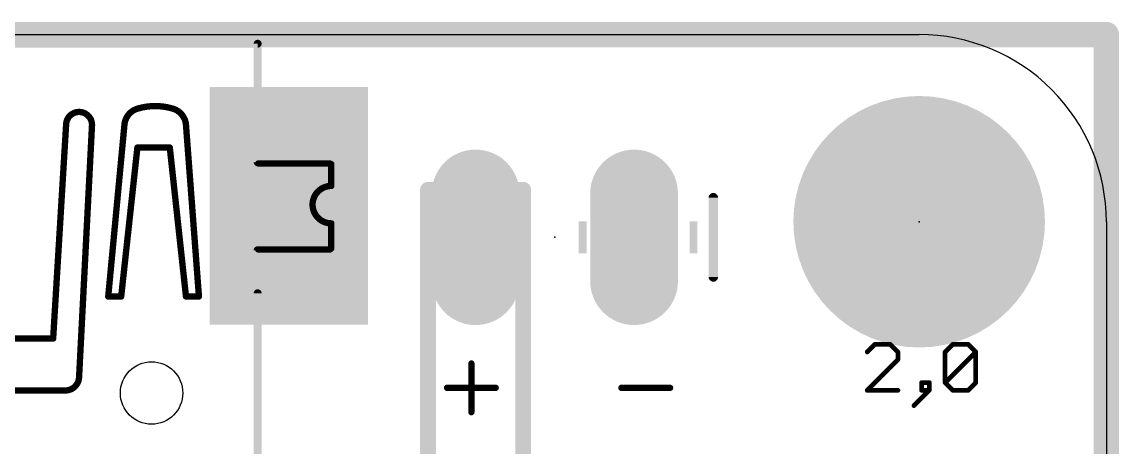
# Model space of a CAD drawing. Extents: x -0.2 to 35.2, y -0.2 to 35.2.
# Drawn here: x 17.62 to 35.2, y 28.39 to 35.2 of the extents above; entities that cross this region are included whole.
import ezdxf

# ---------------------------------------------------------------- set-up
doc = ezdxf.new("R2010")
doc.units = 0
for name, color, linetype in [('1', 12, 'CONTINUOUS'), ('16', 132, 'CONTINUOUS'), ('17', 110, 'CONTINUOUS'), ('20', 53, 'CONTINUOUS'), ('21', 40, 'CONTINUOUS'), ('23', 53, 'CONTINUOUS'), ('39', 12, 'CONTINUOUS'), ('40', 132, 'CONTINUOUS'), ('41', 12, 'CONTINUOUS'), ('42', 132, 'CONTINUOUS'), ('43', 110, 'CONTINUOUS'), ('48', 253, 'CONTINUOUS'), ('51', 253, 'CONTINUOUS'), ('52', 253, 'CONTINUOUS')]:
    doc.layers.add(name, color=color, linetype=linetype)

# ---------------------------------------------------------------- blocks, each defined once
blk = doc.blocks.new('RECT')
blk.add_solid([(-0.5, -0.5), (0.5, -0.5), (-0.5, 0.5), (0.5, 0.5)])
blk = doc.blocks.new('LONGP100')
at = {"const_width": 1}
blk.add_lwpolyline([(-0.5, 0), (0.5, 0)], dxfattribs=at)
at = {"const_width": 0.5}
for points in [[(-0.5, 0.25, 1), (-0.5, -0.25)], [(0.5, -0.25, 1), (0.5, 0.25)]]:
    blk.add_lwpolyline(points, format="xyb", dxfattribs=at)
blk = doc.blocks.new('ROUNDP')
at = {"const_width": 0.5}
blk.add_lwpolyline([(0, -0.25, 1), (0, 0.25, 1), (0, -0.25)], format="xyb", dxfattribs=at)

msp = doc.modelspace()

# ---------------------------------------------------------------- linework, layer by layer
at = {"layer": '1', "const_width": 0.254}
for points in [[(24.13, 32.512), (25.654, 32.512)], [(24.13, 25.908), (24.13, 32.512)], [(25.654, 32.512), (25.654, 26.416)]]:
    msp.add_lwpolyline(points, dxfattribs=at)
at = {"layer": '1', "const_width": 0.127}
for points in [[(24.13, 32.5755, 1), (24.13, 32.4485)], [(24.1935, 32.512, 1), (24.0665, 32.512)], [(25.7175, 32.512, 1), (25.5905, 32.512)], [(25.654, 32.4485, 1), (25.654, 32.5755)]]:
    msp.add_lwpolyline(points, format="xyb", dxfattribs=at)
at = {"layer": '16', "const_width": 0.4064}
for points in [[(0, 35), (35, 35)], [(35, 35), (35, 0)]]:
    msp.add_lwpolyline(points, dxfattribs=at)
at = {"layer": '16', "const_width": 0.2032}
for points in [[(35.1016, 35, 1), (34.8984, 35)], [(35, 34.8984, 1), (35, 35.1016)]]:
    msp.add_lwpolyline(points, format="xyb", dxfattribs=at)
at = {"layer": '20'}
for p, q in [((3, 35), (32, 35)), ((35, 32), (35, 3))]:
    msp.add_line(p, q, dxfattribs=at)
msp.add_circle((19.7, 29.254), 0.5, dxfattribs=at)
msp.add_arc((32.0001, 32.0001), 2.9999, 359.9981, 90.0019, dxfattribs=at)
at = {"layer": '21'}
for points, const_width in [([(18.5383, 33.7601), (18.5382, 33.7601)], 0.1016), ([(21.4, 30.854), (21.4, 28.154)], 0.127), ([(24.8246, 29.7273), (24.8246, 28.9477)], 0.1016), ([(24.4348, 29.3375), (25.2144, 29.3375)], 0.1016), ([(27.2288, 29.3375), (28.0084, 29.3375)], 0.1016)]:
    msp.add_lwpolyline(points, dxfattribs=dict(at, const_width=const_width))
for points, const_width in [([(18.5382, 33.7855, 1), (18.5382, 33.7347)], 0.0508), ([(18.5383, 33.7347, 1), (18.5383, 33.7855)], 0.0508), ([(32, 30.25, 1), (32, 33.75, 1), (32, 30.25)], 0.1524), ([(21.4318, 30.854, 1), (21.3683, 30.854)], 0.0635), ([(24.85, 29.7273, 1), (24.7992, 29.7273)], 0.0508), ([(24.4348, 29.3629, 1), (24.4348, 29.3121)], 0.0508), ([(25.2144, 29.3121, 1), (25.2144, 29.3629)], 0.0508), ([(27.2288, 29.3629, 1), (27.2288, 29.3121)], 0.0508), ([(28.0084, 29.3121, 1), (28.0084, 29.3629)], 0.0508), ([(24.7992, 28.9477, 1), (24.85, 28.9477)], 0.0508)]:
    msp.add_lwpolyline(points, format="xyb", dxfattribs=dict(at, const_width=const_width))
at = {"layer": '23'}
for p in [(32, 32), (26.162, 31.75)]:
    msp.add_point(p, dxfattribs=at)
at = {"layer": '39', "const_width": 2.032}
msp.add_lwpolyline([(32, 31, 1), (32, 33, 1), (32, 31)], format="xyb", dxfattribs=at)
at = {"layer": '40', "const_width": 2.032}
msp.add_lwpolyline([(32, 31, 1), (32, 33, 1), (32, 31)], format="xyb", dxfattribs=at)
at = {"layer": '41', "const_width": 2.032}
msp.add_lwpolyline([(32, 31, 1), (32, 33, 1), (32, 31)], format="xyb", dxfattribs=at)
at = {"layer": '42', "const_width": 2.032}
msp.add_lwpolyline([(32, 31, 1), (32, 33, 1), (32, 31)], format="xyb", dxfattribs=at)
at = {"layer": '43', "const_width": 2.032}
msp.add_lwpolyline([(32, 31, 1), (32, 33, 1), (32, 31)], format="xyb", dxfattribs=at)
at = {"layer": '48', "const_width": 0.0762}
for points in [[(31.291, 30.0353), (31.1681, 29.9125)], [(31.5367, 30.0353), (31.291, 30.0353)], [(31.6596, 29.9125), (31.5367, 30.0353)], [(32.4155, 29.9125), (32.5383, 30.0353)], [(32.5383, 30.0353), (32.7841, 30.0353)], [(32.7841, 30.0353), (32.9069, 29.9125)], [(31.6596, 29.7896), (31.6596, 29.9125)], [(32.4155, 29.421), (32.4155, 29.9125)], [(32.4155, 29.421), (32.9069, 29.9125)], [(32.9069, 29.9125), (32.9069, 29.421)], [(31.1681, 29.2981), (31.6596, 29.7896)], [(32.1623, 29.421), (32.0394, 29.421)], [(32.0394, 29.421), (32.0394, 29.2981)], [(32.1623, 29.2981), (32.1623, 29.421)], [(32.5383, 29.2981), (32.4155, 29.421)], [(32.9069, 29.421), (32.7841, 29.2981)], [(31.6596, 29.2981), (31.1681, 29.2981)], [(31.9165, 29.0524), (32.1623, 29.2981)], [(32.0394, 29.2981), (32.1623, 29.2981)], [(32.7841, 29.2981), (32.5383, 29.2981)]]:
    msp.add_lwpolyline(points, dxfattribs=at)
at = {"layer": '48', "const_width": 0.0381}
for points in [[(31.291, 30.0544, 1), (31.291, 30.0163)], [(31.3044, 30.0219, 1), (31.2775, 30.0488)], [(31.5502, 30.0488, 1), (31.5232, 30.0219)], [(31.5367, 30.0163, 1), (31.5367, 30.0544)], [(32.5383, 30.0544, 1), (32.5383, 30.0163)], [(32.5518, 30.0219, 1), (32.5249, 30.0488)], [(32.7975, 30.0488, 1), (32.7706, 30.0219)], [(32.7841, 30.0163, 1), (32.7841, 30.0544)], [(31.1546, 29.9259, 1), (31.1816, 29.899)], [(31.6786, 29.9125, 1), (31.6405, 29.9125)], [(31.6461, 29.899, 1), (31.6731, 29.9259)], [(32.4345, 29.9125, 1), (32.3964, 29.9125)], [(32.402, 29.9259, 1), (32.4289, 29.899)], [(32.926, 29.9125, 1), (32.8879, 29.9125)], [(32.9204, 29.899, 1), (32.8935, 29.9259)], [(32.8935, 29.899, 1), (32.9204, 29.9259)], [(31.6405, 29.7896, 1), (31.6786, 29.7896)], [(31.6731, 29.7761, 1), (31.6461, 29.8031)], [(32.0584, 29.421, 1), (32.0203, 29.421)], [(32.0394, 29.44, 1), (32.0394, 29.4019)], [(32.1813, 29.421, 1), (32.1432, 29.421)], [(32.1623, 29.4019, 1), (32.1623, 29.44)], [(32.3964, 29.421, 1), (32.4345, 29.421)], [(32.4289, 29.4344, 1), (32.402, 29.4075)], [(32.402, 29.4344, 1), (32.4289, 29.4075)], [(32.8879, 29.421, 1), (32.926, 29.421)], [(32.9204, 29.4075, 1), (32.8935, 29.4344)], [(31.1681, 29.3172, 1), (31.1681, 29.2791)], [(31.1546, 29.3116, 1), (31.1816, 29.2846)], [(31.6596, 29.2791, 1), (31.6596, 29.3172)], [(32.0203, 29.2981, 1), (32.0584, 29.2981)], [(32.0394, 29.3172, 1), (32.0394, 29.2791)], [(32.1432, 29.2981, 1), (32.1813, 29.2981)], [(32.1757, 29.2846, 1), (32.1488, 29.3116)], [(32.1623, 29.2791, 1), (32.1623, 29.3172)], [(32.5383, 29.3172, 1), (32.5383, 29.2791)], [(32.5249, 29.2846, 1), (32.5518, 29.3116)], [(32.7706, 29.3116, 1), (32.7975, 29.2846)], [(32.7841, 29.2791, 1), (32.7841, 29.3172)], [(31.903, 29.0658, 1), (31.93, 29.0389)]]:
    msp.add_lwpolyline(points, format="xyb", dxfattribs=at)
at = {"layer": '51'}
for points, const_width in [([(21.4, 34.854), (21.4, 32.954)], 0.127), ([(18.3306, 33.5525), (18.123, 30.1262)], 0.1016), ([(18.7459, 33.5524), (18.5383, 29.5032)], 0.1016), ([(19.2651, 33.5525), (19.0055, 30.8011)], 0.1016), ([(20.4591, 30.8011), (20.2514, 33.5525)], 0.1016), ([(19.2132, 30.8011), (19.4727, 33.1891)], 0.1016), ([(19.4727, 33.1891), (19.9919, 33.1891)], 0.1016), ([(19.9919, 33.1891), (20.2514, 30.8011)], 0.1016), ([(21.41, 32.9334), (22.56, 32.9334)], 0.1016), ([(22.58, 32.924), (22.58, 32.574)], 0.1016), ([(28.702, 31.115), (28.702, 32.385)], 0.1524), ([(22.58, 31.574), (22.58, 31.974)], 0.1016), ([(21.4, 31.544), (21.4, 27.444)], 0.127), ([(22.56, 31.5548), (21.41, 31.5548)], 0.1016), ([(19.0055, 30.8011), (19.2132, 30.8011)], 0.1016), ([(20.2514, 30.8011), (20.4591, 30.8011)], 0.1016), ([(16.8772, 30.1262), (18.1232, 30.1262)], 0.1016), ([(16.6696, 29.2956), (18.3307, 29.2956)], 0.1016)]:
    msp.add_lwpolyline(points, dxfattribs=dict(at, const_width=const_width))
for points, const_width in [([(21.4318, 34.854, 1), (21.3683, 34.854)], 0.0635), ([(18.5382, 33.7601, 0.4142), (18.3306, 33.5525)], 0.1016), ([(18.7459, 33.5525, 0.4142), (18.5383, 33.7601)], 0.1016), ([(18.5383, 33.7855, 1), (18.5383, 33.7347)], 0.0508), ([(18.5382, 33.7347, 1), (18.5382, 33.7855)], 0.0508), ([(19.4727, 33.812, 0.3087), (19.2651, 33.5525)], 0.1016), ([(20.0438, 33.812, 0.1499), (19.4727, 33.812)], 0.1016), ([(19.4653, 33.8363, 1), (19.4801, 33.7877)], 0.0508), ([(19.4801, 33.7877, 1), (19.4653, 33.8363)], 0.0508), ([(20.2514, 33.5525, 0.3087), (20.0438, 33.812)], 0.1016), ([(20.0512, 33.8363, 1), (20.0364, 33.7877)], 0.0508), ([(20.0364, 33.7877, 1), (20.0512, 33.8363)], 0.0508), ([(18.356, 33.551, 1), (18.3052, 33.554)], 0.0508), ([(18.7713, 33.5511, 1), (18.7205, 33.5537)], 0.0508), ([(19.2398, 33.5544, 1), (19.2904, 33.5506)], 0.0508), ([(19.2904, 33.5501, 1), (19.2398, 33.5549)], 0.0508), ([(20.2767, 33.5544, 1), (20.2261, 33.5506)], 0.0508), ([(20.2261, 33.5506, 1), (20.2767, 33.5544)], 0.0508), ([(18.3052, 33.5525, 1), (18.356, 33.5525)], 0.0508), ([(18.7205, 33.5525, 1), (18.7713, 33.5525)], 0.0508), ([(19.4727, 33.2145, 1), (19.4727, 33.1637)], 0.0508), ([(19.498, 33.1864, 1), (19.4474, 33.1918)], 0.0508), ([(20.0172, 33.1918, 1), (19.9666, 33.1864)], 0.0508), ([(19.9919, 33.1637, 1), (19.9919, 33.2145)], 0.0508), ([(21.3683, 32.954, 1), (21.4318, 32.954)], 0.0635), ([(21.41, 32.9588, 1), (21.41, 32.908)], 0.0508), ([(22.6054, 32.924, 1), (22.5546, 32.924)], 0.0508), ([(22.56, 32.908, 1), (22.56, 32.9588)], 0.0508), ([(22.58, 32.574, 1), (22.58, 31.974)], 0.1016), ([(22.5546, 32.574, 1), (22.6054, 32.574)], 0.0508), ([(22.58, 32.5486, 1), (22.58, 32.5994)], 0.0508), ([(28.7401, 32.385, 1), (28.6639, 32.385)], 0.0762), ([(22.6054, 31.974, 1), (22.5546, 31.974)], 0.0508), ([(22.58, 31.9486, 1), (22.58, 31.9994)], 0.0508), ([(21.4318, 31.544, 1), (21.3683, 31.544)], 0.0635), ([(21.41, 31.5802, 1), (21.41, 31.5294)], 0.0508), ([(22.5546, 31.574, 1), (22.6054, 31.574)], 0.0508), ([(22.56, 31.5294, 1), (22.56, 31.5802)], 0.0508), ([(28.6639, 31.115, 1), (28.7401, 31.115)], 0.0762), ([(19.0055, 30.8265, 1), (19.0055, 30.7757)], 0.0508), ([(18.9802, 30.8035, 1), (19.0308, 30.7987)], 0.0508), ([(19.1879, 30.8038, 1), (19.2385, 30.7984)], 0.0508), ([(19.2132, 30.7757, 1), (19.2132, 30.8265)], 0.0508), ([(20.2514, 30.8265, 1), (20.2514, 30.7757)], 0.0508), ([(20.2261, 30.7984, 1), (20.2767, 30.8038)], 0.0508), ([(20.4338, 30.7992, 1), (20.4844, 30.803)], 0.0508), ([(20.4591, 30.7757, 1), (20.4591, 30.8265)], 0.0508), ([(18.0976, 30.1277, 1), (18.1484, 30.1247)], 0.0508), ([(18.1232, 30.1008, 1), (18.1232, 30.1516)], 0.0508), ([(18.3306, 29.2956, 0.3827), (18.5383, 29.5032)], 0.1016), ([(18.5637, 29.5018, 1), (18.5129, 29.5046)], 0.0508), ([(18.5129, 29.5045, 1), (18.5637, 29.5019)], 0.0508), ([(18.3292, 29.321, 1), (18.332, 29.2702)], 0.0508), ([(18.3307, 29.2702, 1), (18.3307, 29.321)], 0.0508)]:
    msp.add_lwpolyline(points, format="xyb", dxfattribs=dict(at, const_width=const_width))
at = {"layer": '52', "const_width": 0.127}
msp.add_lwpolyline([(21.4, 34.854), (13.6, 34.854)], dxfattribs=at)
at = {"layer": '52', "const_width": 0.0635}
msp.add_lwpolyline([(21.4, 34.8222, 1), (21.4, 34.8858)], format="xyb", dxfattribs=at)

# ---------------------------------------------------------------- block references
at = {"layer": '1', "xscale": 2.54, "yscale": 3.81, "rotation": 180}
msp.add_blockref('RECT', (21.9, 32.254), dxfattribs=at)
at = {"layer": '17', "xscale": 3, "yscale": 3}
msp.add_blockref('ROUNDP', (32, 32), dxfattribs=at)
msp.add_blockref('ROUNDP', (32, 32), dxfattribs=at)
at = {"layer": '17', "xscale": 1.4064, "yscale": 1.4064, "rotation": 270}
for p in [(24.892, 31.75), (24.892, 31.75), (27.432, 31.75), (27.432, 31.75)]:
    msp.add_blockref('LONGP100', p, dxfattribs=at)
at = {"layer": '42', "xscale": 0.508, "yscale": 0.127, "rotation": 90}
for p in [(26.6065, 31.75), (28.3845, 31.75)]:
    msp.add_blockref('RECT', p, dxfattribs=at)
at = {"layer": '51', "xscale": 0.508, "yscale": 0.508, "rotation": 180}
for p in [(24.892, 31.75), (27.432, 31.75)]:
    msp.add_blockref('RECT', p, dxfattribs=at)

doc.saveas('drawing.dxf')
